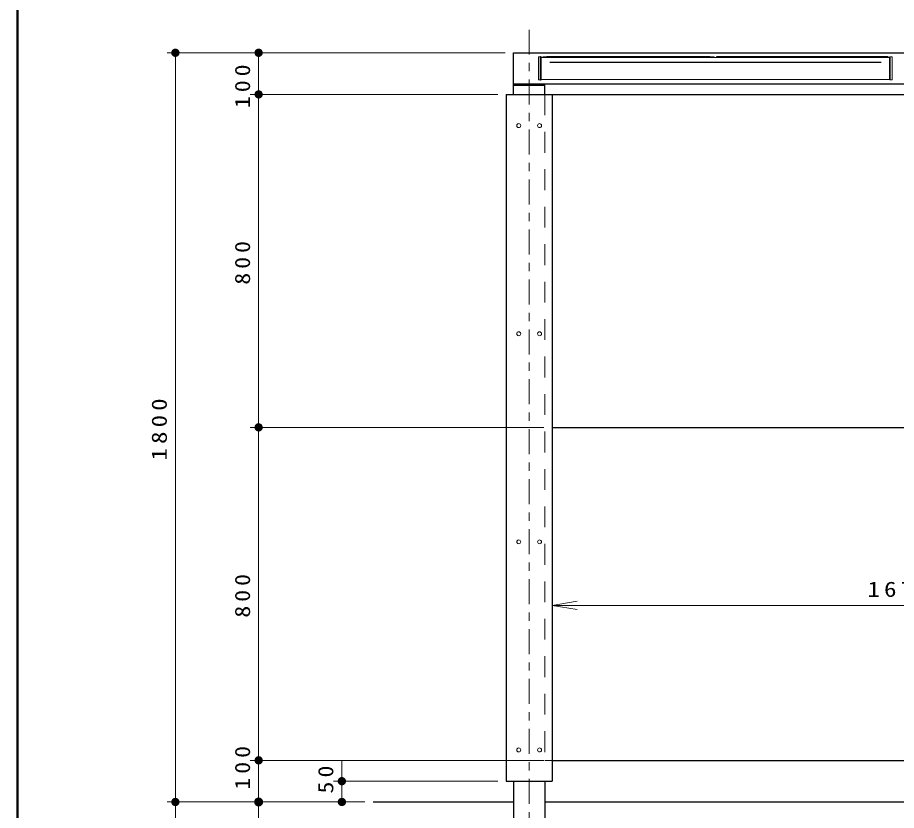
# Model space of a CAD drawing. Units: millimetres on the paper, scale 1:20. Extents: x -365 to 0, y 0 to 257.
# Drawn here: x -365 to -259.4, y 75.8 to 171 of the extents above; entities that cross this region are included whole.
import ezdxf

# ---------------------------------------------------------------- set-up
doc = ezdxf.new("R2010")
doc.units = ezdxf.units.MM
doc.linetypes.add('USER1', pattern=[4.5, 2.5, -2])
doc.linetypes.add('USER2', pattern=[6, 3, -1, 1, -1])
doc.layers.add('1_20', color=4, linetype='Continuous', lineweight=25)
doc.layers.add('NAKAMURA図枠', color=7, linetype='Continuous', lineweight=13)
doc.styles.add('ＭＳ ゴシック', font='')
doc.styles.get('ＭＳ ゴシック').set_extended_font_data('MS Gothic')

# ---------------------------------------------------------------- blocks, each defined once
blk = doc.blocks.new('filled_dot')
at = {"color": 0, "linetype": 'Continuous', "lineweight": -2, "const_width": 1.25}
blk.add_lwpolyline([(-0.625, 0, 1), (0.625, 0, 1)], format="xyb", close=True, dxfattribs=at)
blk = doc.blocks.new('open_arrow')
at = {"color": 0, "linetype": 'Continuous', "lineweight": -2}
blk.add_lwpolyline([(7.5, 1.25), (0, 0), (7.5, -1.25)], dxfattribs=at)

msp = doc.modelspace()

# ---------------------------------------------------------------- linework, layer by layer
at = {"layer": '1_20', "color": 7, "linetype": 'USER2', "lineweight": 13}
msp.add_line((-303.539, 169.564), (-303.539, 47.267), dxfattribs=at)
at = {"layer": '1_20', "color": 7, "lineweight": 13}
for p, q in [((-306.414, 166.789), (-347.039, 166.789)), ((-346.039, 76.789), (-346.039, 166.789)), ((-336.039, 161.789), (-336.039, 166.789)), ((-302.414, 163.539), (-302.414, 166.289)), ((-302.164, 166.289), (-302.414, 166.289)), ((-302.114, 166.239), (-302.114, 163.589)), ((-302.114, 166.239), (-260.215, 166.239)), ((-301.914, 166.289), (-301.414, 166.339)), ((-301.914, 166.289), (-301.914, 166.239)), ((-281.814, 166.339), (-301.414, 166.339)), ((-281.314, 166.289), (-281.814, 166.339)), ((-281.314, 166.289), (-281.314, 166.239)), ((-281.014, 166.289), (-280.514, 166.339)), ((-281.014, 166.289), (-281.014, 166.239)), ((-280.514, 166.339), (-260.914, 166.339)), ((-260.414, 166.289), (-260.914, 166.339)), ((-260.414, 166.289), (-260.414, 166.239)), ((-260.214, 166.239), (-260.214, 163.589)), ((-260.214, 166.239), (-260.214, 163.589)), ((-260.164, 166.289), (-259.914, 166.289)), ((-259.914, 163.539), (-259.914, 166.289)), ((-302.164, 163.539), (-302.414, 163.539)), ((-302.114, 163.589), (-260.214, 163.589)), ((-260.164, 163.539), (-259.914, 163.539)), ((-307.289, 161.789), (-337.039, 161.789)), ((-336.039, 121.789), (-336.039, 161.789)), ((-301.789, 121.789), (-337.039, 121.789)), ((-336.039, 81.789), (-336.039, 121.789)), ((-300.789, 100.401), (-217.039, 100.401)), ((-301.789, 81.789), (-337.039, 81.789)), ((-336.039, 76.789), (-336.039, 81.789)), ((-326.039, 76.789), (-326.039, 81.789)), ((-307.289, 79.289), (-327.039, 79.289)), ((-323.289, 76.789), (-347.039, 76.789)), ((-346.039, 49.289), (-346.039, 76.789)), ((-336.039, 71.789), (-336.039, 76.789))]:
    msp.add_line(p, q, dxfattribs=at)
at = {"layer": '1_20', "color": 7}
for p, q in [((-305.414, 161.789), (-305.414, 166.789)), ((-305.414, 166.789), (-212.414, 166.789)), ((-305.414, 163.039), (-212.414, 163.039)), ((-305.414, 162.879), (-301.664, 162.879)), ((-301.664, 161.789), (-301.664, 163.039)), ((-300.789, 161.789), (-217.039, 161.789)), ((-300.789, 121.789), (-217.039, 121.789)), ((-300.789, 81.789), (-217.039, 81.789)), ((-305.414, 79.289), (-305.414, 54.289)), ((-301.664, 79.289), (-301.664, 54.289)), ((-322.289, 76.789), (-305.414, 76.789)), ((-301.664, 76.789), (-187.222, 76.789))]:
    msp.add_line(p, q, dxfattribs=at)
at = {"layer": '1_20'}
for p, q in [((-302.114, 166.289), (-302.164, 166.289)), ((-302.164, 163.539), (-302.164, 166.289)), ((-302.114, 163.539), (-302.114, 166.289)), ((-301.914, 166.289), (-281.314, 166.289)), ((-260.414, 166.289), (-281.014, 166.289)), ((-260.214, 166.289), (-260.164, 166.289)), ((-260.214, 163.539), (-260.214, 166.289)), ((-260.164, 163.539), (-260.164, 166.289)), ((-301.066, 165.669), (-261.262, 165.669)), ((-302.164, 163.539), (-302.114, 163.539)), ((-260.164, 163.539), (-260.214, 163.539))]:
    msp.add_line(p, q, dxfattribs=at)
at = {"layer": '1_20', "color": 131}
for p, q in [((-306.289, 161.789), (-300.789, 161.789)), ((-306.289, 161.789), (-306.289, 79.289)), ((-300.789, 161.789), (-300.789, 79.289)), ((-306.289, 79.289), (-300.789, 79.289))]:
    msp.add_line(p, q, dxfattribs=at)
at = {"layer": '1_20', "color": 7, "linetype": 'USER1', "lineweight": 13}
for p in [(-301.664, 161.789), (-300.789, 81.789)]:
    msp.add_line(p, (-301.664, 81.789), dxfattribs=at)
at = {"layer": '1_20', "color": 7, "lineweight": 13}
for centre in [(-304.789, 158.039), (-302.289, 158.039), (-304.789, 133.039), (-302.289, 133.039), (-304.789, 108.039), (-302.289, 108.039), (-304.789, 83.039), (-302.289, 83.039)]:
    msp.add_circle(centre, 0.237, dxfattribs=at)
at = {"layer": 'NAKAMURA図枠', "lineweight": 50}
msp.add_line((-365, 257), (-365, 0), dxfattribs=at)

# ---------------------------------------------------------------- block references
at = {"layer": '1_20', "color": 7, "lineweight": 13}
for p, xscale, yscale, rotation in [((-346.039, 166.789), 0.4, 0.4, 270), ((-336.039, 166.789), 0.4, 0.4, 270), ((-336.039, 161.789), 0.4, 0.4, 270), ((-336.039, 161.789), 0.4, 0.4, 90), ((-336.039, 121.789), 0.4, 0.4, 270), ((-336.039, 121.789), 0.4, 0.4, 90), ((-336.039, 81.789), 0.4, 0.4, 270), ((-336.039, 81.789), 0.4, 0.4, 90), ((-326.039, 79.289), 0.4, 0.4, 270), ((-346.039, 76.789), 0.4, 0.4, 270), ((-346.039, 76.789), 0.4, 0.4, 90), ((-336.039, 76.789), 0.431, 0.431, 270), ((-336.039, 76.789), 0.4, 0.4, 90), ((-326.039, 76.789), 0.4, 0.4, 90)]:
    msp.add_blockref('filled_dot', p, dxfattribs=dict(at, xscale=xscale, yscale=yscale, rotation=rotation))
at = {"layer": '1_20', "color": 7, "lineweight": 13, "xscale": 0.4, "yscale": 0.4}
msp.add_blockref('open_arrow', (-300.789, 100.401), dxfattribs=at)

# ---------------------------------------------------------------- texts
at = {"layer": '1_20', "color": 7, "char_height": 1.833, "attachment_point": 8, "rotation": 90, "style": 'ＭＳ ゴシック'}
for s, insert in [('\\T1.33;\\W1.15;100', (-337.039, 163.003)), ('\\T1.33;\\W1.15;800', (-337.039, 141.789)), ('\\T1.33;\\W1.2;1800', (-347.039, 121.789)), ('\\T1.33;\\W1.15;800', (-337.039, 101.789)), ('\\T1.33;\\W1.15;100', (-337.039, 81.131)), ('\\T1.34;\\W1.15;50', (-327.039, 79.726))]:
    msp.add_mtext(s, dxfattribs=dict(at, insert=insert))
at = {"layer": '1_20', "color": 7, "insert": (-258.914, 101.401), "char_height": 1.833, "attachment_point": 8, "style": 'ＭＳ ゴシック'}
msp.add_mtext('\\T1.33;\\W1.2;1675', dxfattribs=at)

doc.saveas('drawing.dxf')
